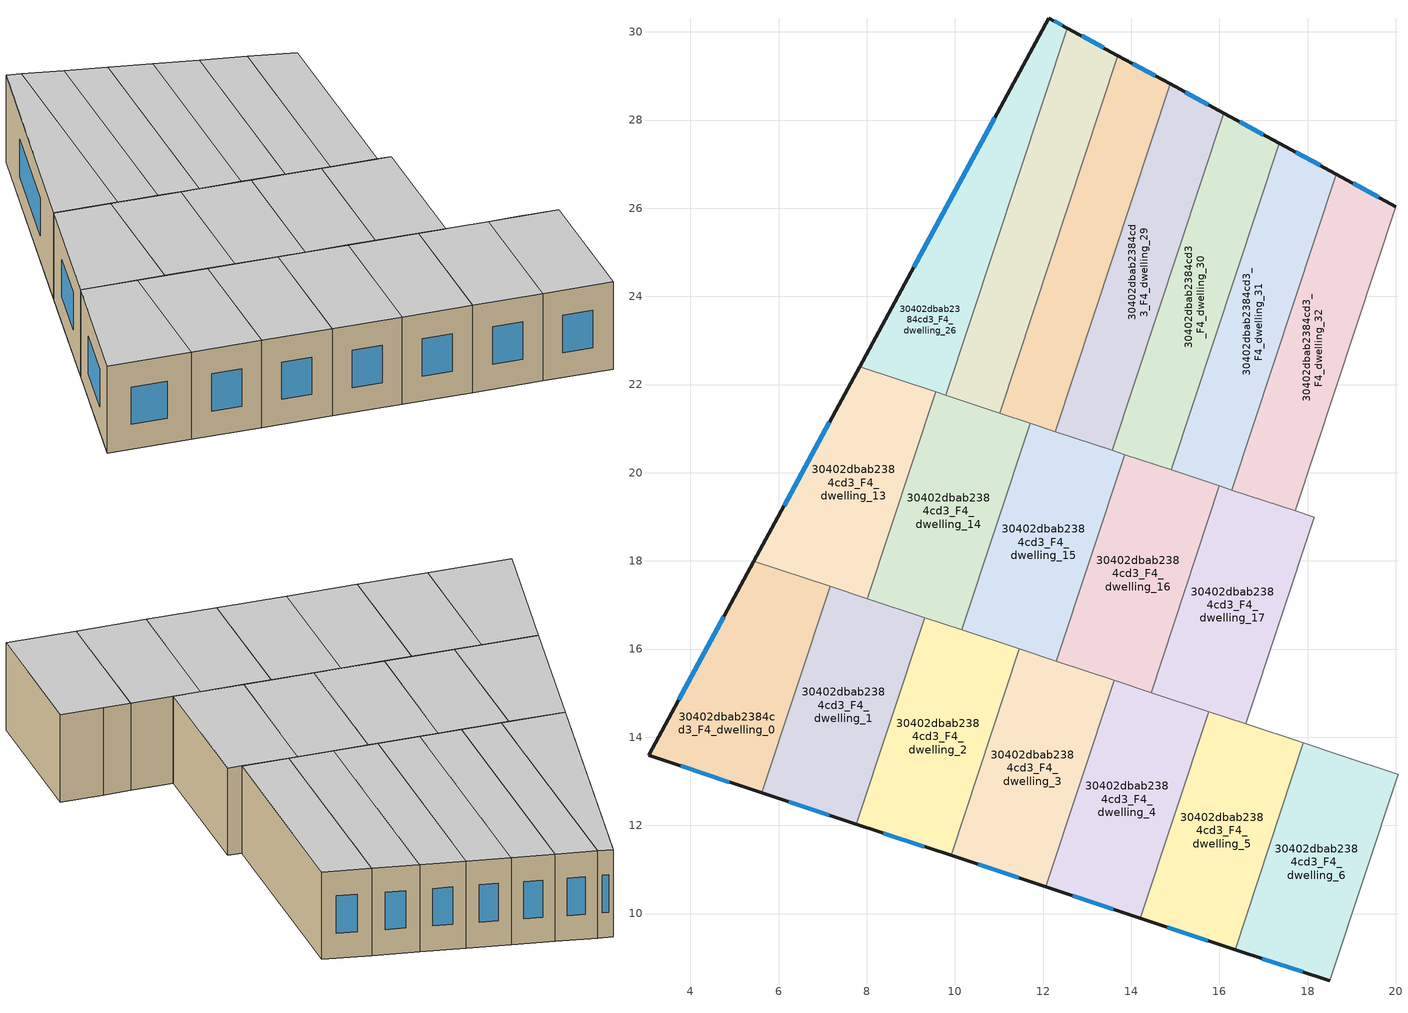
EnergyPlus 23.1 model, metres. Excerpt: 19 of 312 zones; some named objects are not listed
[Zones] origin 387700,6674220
30402dbab2384cd3_F4_dwelling_0
 floor to 30402dbab2384cd3_F3_dwelling_0 (EU_floor_Construction): 7.17,17.42 5.62,12.74 3.05,13.59 5.44,18 z12
 wall outside (EU_wall_Construction): 5.44,18 3.05,13.59 5.62,12.74 z12:15
 wall to 30402dbab2384cd3_F4_dwelling_1 (EU_wall_Construction): 5.62,12.74 7.17,17.42 z12:15
 wall to 30402dbab2384cd3_F4_dwelling_13 (EU_wall_Construction): 7.17,17.42 5.44,18 z12:15
 window (EU_Window_Construction): 4.76,16.74 3.73,14.85 / 3.78,13.35 4.88,12.98 z12.86:14.14
 ceiling to 30402dbab2384cd3_F5_dwelling_0 (EU_floor_Construction): 5.62,12.74 7.17,17.42 5.44,18 3.05,13.59 z15
30402dbab2384cd3_F4_dwelling_1
 floor to 30402dbab2384cd3_F3_dwelling_1 (EU_floor_Construction): 9.32,16.71 7.77,12.03 5.62,12.74 7.17,17.42 z12
 wall outside (EU_wall_Construction): 5.62,12.74 7.77,12.03 z12:15
 wall to 30402dbab2384cd3_F4_dwelling_2 (EU_wall_Construction): 7.77,12.03 9.32,16.71 z12:15
 wall to 30402dbab2384cd3_F4_dwelling_14 (EU_wall_Construction): 9.32,16.71 8.01,17.14 z12:15
 wall to 30402dbab2384cd3_F4_dwelling_13 (EU_wall_Construction): 8.01,17.15 7.17,17.42 z12:15
 window (EU_Window_Construction): 6.23,12.54 7.15,12.23 z12.86:14.14
 ceiling to 30402dbab2384cd3_F5_dwelling_1 (EU_floor_Construction): 7.77,12.03 9.32,16.71 7.17,17.42 5.62,12.74 z15
30402dbab2384cd3_F4_dwelling_13
 floor to 30402dbab2384cd3_F3_dwelling_13 (EU_floor_Construction): 9.56,21.83 8.01,17.14 5.44,18 7.84,22.4 z12
 wall outside (EU_wall_Construction): 7.84,22.4 5.44,18 z12:15
 wall to 30402dbab2384cd3_F4_dwelling_14 (EU_wall_Construction): 8.01,17.14 9.56,21.83 z12:15
 wall to 30402dbab2384cd3_F4_dwelling_26 (EU_wall_Construction): 9.56,21.83 7.84,22.4 z12:15
 window (EU_Window_Construction): 7.15,21.14 6.13,19.25 z12.86:14.14
 ceiling to 30402dbab2384cd3_F5_dwelling_13 (EU_floor_Construction): 8.01,17.14 9.56,21.83 7.84,22.4 5.44,18 z15
30402dbab2384cd3_F4_dwelling_14
 floor to 30402dbab2384cd3_F3_dwelling_14 (EU_floor_Construction): 11.71,21.12 10.16,16.43 8.01,17.14 9.56,21.83 z12
 wall to 30402dbab2384cd3_F4_dwelling_15 (EU_wall_Construction): 10.16,16.43 11.71,21.12 z12:15
 wall to 30402dbab2384cd3_F4_dwelling_27 (EU_wall_Construction): 11.01,21.35 9.79,21.76 z12:15
 wall to 30402dbab2384cd3_F4_dwelling_28 (EU_wall_Construction): 11.71,21.12 11.02,21.35 z12:15
 wall to 30402dbab2384cd3_F4_dwelling_2 (EU_wall_Construction): 9.32,16.71 10.16,16.43 z12:15
 wall to 30402dbab2384cd3_F4_dwelling_26 (EU_wall_Construction): 9.79,21.76 9.56,21.83 z12:15
 ceiling to 30402dbab2384cd3_F5_dwelling_14 (EU_floor_Construction): 10.16,16.43 11.71,21.12 9.56,21.83 8.01,17.14 z15
30402dbab2384cd3_F4_dwelling_15
 floor to 30402dbab2384cd3_F3_dwelling_15 (EU_floor_Construction): 13.85,20.41 12.3,15.72 10.16,16.43 11.71,21.12 z12
 wall to 30402dbab2384cd3_F4_dwelling_16 (EU_wall_Construction): 12.3,15.72 13.85,20.41 z12:15
 wall to 30402dbab2384cd3_F4_dwelling_29 (EU_wall_Construction): 13.57,20.51 12.27,20.93 z12:15
 wall to 30402dbab2384cd3_F4_dwelling_2 (EU_wall_Construction): 10.16,16.43 11.46,16 z12:15
 wall to 30402dbab2384cd3_F4_dwelling_3 (EU_wall_Construction): 11.46,16 12.3,15.72 z12:15
 wall to 30402dbab2384cd3_F4_dwelling_28 (EU_wall_Construction): 12.27,20.93 11.71,21.12 z12:15
 wall to 30402dbab2384cd3_F4_dwelling_30 (EU_wall_Construction): 13.85,20.41 13.57,20.51 z12:15
 ceiling to 30402dbab2384cd3_F5_dwelling_15 (EU_floor_Construction): 12.3,15.72 13.85,20.41 11.71,21.12 10.16,16.43 z15
30402dbab2384cd3_F4_dwelling_16
 floor to 30402dbab2384cd3_F3_dwelling_16 (EU_floor_Construction): 16,19.7 14.45,15.01 12.3,15.72 13.85,20.41 z12
 wall to 30402dbab2384cd3_F4_dwelling_17 (EU_wall_Construction): 14.45,15.01 16,19.7 z12:15
 wall to 30402dbab2384cd3_F4_dwelling_31 (EU_wall_Construction): 16,19.7 14.9,20.06 z12:15
 wall to 30402dbab2384cd3_F4_dwelling_3 (EU_wall_Construction): 12.3,15.72 13.61,15.29 z12:15
 wall to 30402dbab2384cd3_F4_dwelling_30 (EU_wall_Construction): 14.9,20.06 13.85,20.41 z12:15
 wall to 30402dbab2384cd3_F4_dwelling_4 (EU_wall_Construction): 13.61,15.29 14.45,15.01 z12:15
 ceiling to 30402dbab2384cd3_F5_dwelling_16 (EU_floor_Construction): 14.45,15.01 16,19.7 13.85,20.41 12.3,15.72 z15
30402dbab2384cd3_F4_dwelling_17
 floor to 30402dbab2384cd3_F3_dwelling_17 (EU_floor_Construction): 18.15,18.99 16.59,14.3 14.45,15.01 16,19.7 z12
 wall to 30402dbab2384cd3_F4_dwelling_18 (EU_wall_Construction): 16.59,14.3 18.15,18.99 z12:15
 wall to 30402dbab2384cd3_F4_dwelling_32 (EU_wall_Construction): 17.72,19.13 16.28,19.61 z12:15
 wall to 30402dbab2384cd3_F4_dwelling_4 (EU_wall_Construction): 14.45,15.01 15.76,14.58 z12:15
 wall to 30402dbab2384cd3_F4_dwelling_31 (EU_wall_Construction): 16.28,19.61 16,19.7 z12:15
 wall to 30402dbab2384cd3_F4_dwelling_5 (EU_wall_Construction): 15.76,14.58 16.59,14.3 z12:15
 wall to 30402dbab2384cd3_F4_dwelling_33 (EU_wall_Construction): 18.15,18.99 17.72,19.13 z12:15
 ceiling to 30402dbab2384cd3_F5_dwelling_17 (EU_floor_Construction): 16.59,14.3 18.15,18.99 16,19.7 14.45,15.01 z15
30402dbab2384cd3_F4_dwelling_2
 floor to 30402dbab2384cd3_F3_dwelling_2 (EU_floor_Construction): 11.46,16 9.91,11.32 7.77,12.03 9.32,16.71 z12
 wall outside (EU_wall_Construction): 7.77,12.03 9.91,11.32 z12:15
 wall to 30402dbab2384cd3_F4_dwelling_3 (EU_wall_Construction): 9.91,11.32 11.46,16 z12:15
 window (EU_Window_Construction): 8.38,11.82 9.3,11.52 z12.86:14.14
 ceiling to 30402dbab2384cd3_F5_dwelling_2 (EU_floor_Construction): 9.91,11.32 11.46,16 9.32,16.71 7.77,12.03 z15
30402dbab2384cd3_F4_dwelling_26
 floor to 30402dbab2384cd3_F3_dwelling_26 (EU_floor_Construction): 12.55,30.09 9.79,21.76 7.84,22.4 12.13,30.31 z12
 wall outside (EU_wall_Construction): 12.55,30.09 12.13,30.31 7.84,22.4 z12:15
 wall to 30402dbab2384cd3_F4_dwelling_27 (EU_wall_Construction): 9.79,21.76 12.55,30.09 z12:15
 window (EU_Window_Construction): 10.91,28.05 9.06,24.66 / 12.43,30.15 12.25,30.25 z12.86:14.14
 ceiling to 30402dbab2384cd3_F5_dwelling_26 (EU_floor_Construction): 9.79,21.76 12.55,30.09 12.13,30.31 7.84,22.4 z15
30402dbab2384cd3_F4_dwelling_27
 floor to 30402dbab2384cd3_F3_dwelling_27 (EU_floor_Construction): 13.7,29.46 11.02,21.35 9.79,21.76 12.55,30.09 z12
 wall outside (EU_wall_Construction): 13.7,29.46 12.55,30.09 z12:15
 wall to 30402dbab2384cd3_F4_dwelling_28 (EU_wall_Construction): 11.02,21.35 13.7,29.46 z12:15
 window (EU_Window_Construction): 13.37,29.64 12.88,29.91 z12.86:14.14
 ceiling to 30402dbab2384cd3_F5_dwelling_27 (EU_floor_Construction): 11.02,21.35 13.7,29.46 12.55,30.09 9.79,21.76 z15
30402dbab2384cd3_F4_dwelling_28
 floor to 30402dbab2384cd3_F3_dwelling_28 (EU_floor_Construction): 14.88,28.82 12.27,20.93 11.02,21.35 13.7,29.46 z12
 wall outside (EU_wall_Construction): 14.88,28.82 13.7,29.46 z12:15
 wall to 30402dbab2384cd3_F4_dwelling_29 (EU_wall_Construction): 12.27,20.93 14.88,28.82 z12:15
 window (EU_Window_Construction): 14.54,29 14.04,29.28 z12.86:14.14
 ceiling to 30402dbab2384cd3_F5_dwelling_28 (EU_floor_Construction): 12.27,20.93 14.88,28.82 13.7,29.46 11.02,21.35 z15
30402dbab2384cd3_F4_dwelling_29
 floor to 30402dbab2384cd3_F3_dwelling_29 (EU_floor_Construction): 16.1,28.16 13.57,20.51 12.27,20.93 14.88,28.82 z12
 wall outside (EU_wall_Construction): 16.1,28.16 14.88,28.82 z12:15
 wall to 30402dbab2384cd3_F4_dwelling_30 (EU_wall_Construction): 13.57,20.51 16.1,28.16 z12:15
 window (EU_Window_Construction): 15.75,28.35 15.23,28.63 z12.86:14.14
 ceiling to 30402dbab2384cd3_F5_dwelling_29 (EU_floor_Construction): 13.57,20.51 16.1,28.16 14.88,28.82 12.27,20.93 z15
30402dbab2384cd3_F4_dwelling_3
 floor to 30402dbab2384cd3_F3_dwelling_3 (EU_floor_Construction): 13.61,15.29 12.06,10.61 9.91,11.32 11.46,16 z12
 wall outside (EU_wall_Construction): 9.91,11.32 12.06,10.61 z12:15
 wall to 30402dbab2384cd3_F4_dwelling_4 (EU_wall_Construction): 12.06,10.61 13.61,15.29 z12:15
 window (EU_Window_Construction): 10.53,11.11 11.45,10.81 z12.86:14.14
 ceiling to 30402dbab2384cd3_F5_dwelling_3 (EU_floor_Construction): 12.06,10.61 13.61,15.29 11.46,16 9.91,11.32 z15
30402dbab2384cd3_F4_dwelling_30
 floor to 30402dbab2384cd3_F3_dwelling_30 (EU_floor_Construction): 17.36,27.47 14.9,20.06 13.57,20.51 16.1,28.16 z12
 wall outside (EU_wall_Construction): 17.36,27.47 16.1,28.16 z12:15
 wall to 30402dbab2384cd3_F4_dwelling_31 (EU_wall_Construction): 14.9,20.06 17.36,27.47 z12:15
 window (EU_Window_Construction): 17,27.67 16.46,27.96 z12.86:14.14
 ceiling to 30402dbab2384cd3_F5_dwelling_30 (EU_floor_Construction): 14.9,20.06 17.36,27.47 16.1,28.16 13.57,20.51 z15
30402dbab2384cd3_F4_dwelling_31
 floor to 30402dbab2384cd3_F3_dwelling_31 (EU_floor_Construction): 18.66,26.77 16.28,19.61 14.9,20.06 17.36,27.47 z12
 wall outside (EU_wall_Construction): 18.66,26.77 17.36,27.47 z12:15
 wall to 30402dbab2384cd3_F4_dwelling_32 (EU_wall_Construction): 16.28,19.61 18.66,26.77 z12:15
 window (EU_Window_Construction): 18.28,26.97 17.73,27.27 z12.86:14.14
 ceiling to 30402dbab2384cd3_F5_dwelling_31 (EU_floor_Construction): 16.28,19.61 18.66,26.77 17.36,27.47 14.9,20.06 z15
30402dbab2384cd3_F4_dwelling_32
 floor to 30402dbab2384cd3_F3_dwelling_32 (EU_floor_Construction): 20,26.04 17.72,19.13 16.28,19.61 18.66,26.77 z12
 wall outside (EU_wall_Construction): 20,26.04 18.66,26.77 z12:15
 wall to 30402dbab2384cd3_F4_dwelling_33 (EU_wall_Construction): 17.72,19.13 20,26.04 z12:15
 window (EU_Window_Construction): 19.62,26.25 19.04,26.56 z12.86:14.14
 ceiling to 30402dbab2384cd3_F5_dwelling_32 (EU_floor_Construction): 17.72,19.13 20,26.04 18.66,26.77 16.28,19.61 z15
30402dbab2384cd3_F4_dwelling_4
 floor to 30402dbab2384cd3_F3_dwelling_4 (EU_floor_Construction): 15.76,14.58 14.21,9.89 12.06,10.61 13.61,15.29 z12
 wall outside (EU_wall_Construction): 12.06,10.61 14.21,9.89 z12:15
 wall to 30402dbab2384cd3_F4_dwelling_5 (EU_wall_Construction): 14.21,9.89 15.76,14.58 z12:15
 window (EU_Window_Construction): 12.67,10.4 13.59,10.1 z12.86:14.14
 ceiling to 30402dbab2384cd3_F5_dwelling_4 (EU_floor_Construction): 14.21,9.89 15.76,14.58 13.61,15.29 12.06,10.61 z15
30402dbab2384cd3_F4_dwelling_5
 floor to 30402dbab2384cd3_F3_dwelling_5 (EU_floor_Construction): 17.91,13.87 16.35,9.18 14.21,9.89 15.76,14.58 z12
 wall outside (EU_wall_Construction): 14.21,9.89 16.35,9.18 z12:15
 wall to 30402dbab2384cd3_F4_dwelling_6 (EU_wall_Construction): 16.35,9.18 17.91,13.87 z12:15
 wall to 30402dbab2384cd3_F4_dwelling_18 (EU_wall_Construction): 17.91,13.87 16.59,14.3 z12:15
 window (EU_Window_Construction): 14.82,9.69 15.74,9.39 z12.86:14.14
 ceiling to 30402dbab2384cd3_F5_dwelling_5 (EU_floor_Construction): 16.35,9.18 17.91,13.87 15.76,14.58 14.21,9.89 z15
30402dbab2384cd3_F4_dwelling_6
 floor to 30402dbab2384cd3_F3_dwelling_6 (EU_floor_Construction): 20.05,13.16 18.5,8.47 16.35,9.18 17.91,13.87 z12
 wall outside (EU_wall_Construction): 16.35,9.18 18.5,8.47 z12:15
 wall to 30402dbab2384cd3_F4_dwelling_7 (EU_wall_Construction): 18.5,8.47 20.05,13.16 z12:15
 wall to 30402dbab2384cd3_F4_dwelling_19 (EU_wall_Construction): 20.05,13.16 18.74,13.59 z12:15
 wall to 30402dbab2384cd3_F4_dwelling_18 (EU_wall_Construction): 18.74,13.59 17.91,13.87 z12:15
 window (EU_Window_Construction): 16.97,8.98 17.89,8.68 z12.86:14.14
 ceiling to 30402dbab2384cd3_F5_dwelling_6 (EU_floor_Construction): 18.5,8.47 20.05,13.16 17.91,13.87 16.35,9.18 z15
[Building]
EU S2 Campaign: North Axis=0; Terrain=City; Solar Distribution=FullExterior
[Site:Location]
Helsinki-Vantaa.AP: Latitude=60.317; Longitude=24.963; Time Zone=2; Elevation=54.6
[SizingPeriod:WeatherFileDays]
AnnualSizingPeriod: Begin Month=1; Begin Day of Month=1; End Month=12; End Day of Month=31; Day of Week for Start Day=Monday; Use Weather File Daylight Saving Period=No; Use Weather File Rain and Snow Indicators=No
[MATERIAL]
EU_InternalMass_Material: Roughness=MediumRough; Thickness=0.1; Conductivity=1; Density=1800; Specific Heat=900; Thermal Absorptance=0.9; Solar Absorptance=0.7; Visible Absorptance=0.7
[MATERIAL:NOMASS] Roughness=MediumRough; Thermal Absorptance=0.9; Solar Absorptance=0.7; Visible Absorptance=0.7
Name | Thermal Resistance
EU_wall_NoMass | 5.91765
EU_floor_NoMass | 6.2875
[WINDOWMATERIAL:SIMPLEGLAZINGSYSTEM]
EU_Window_SimpleGlazing: UFactor=0.994035; Solar Heat Gain Coefficient=0.7; Visible Transmittance=0.7
[CONSTRUCTION]
EU_wall_Construction: EU_wall_NoMass
EU_floor_Construction: EU_floor_NoMass
EU_Window_Construction: EU_Window_SimpleGlazing
EU_InternalMass_Construction: EU_InternalMass_Material
[ZONE] Type=1; Multiplier=1; Ceiling Height=autocalculate; Floor Area=autocalculate; Part of Total Floor Area=Yes
Name | Volume
30402dbab2384cd3_F4_dwelling_0; 30402dbab2384cd3_F4_dwelling_2; 30402dbab2384cd3_F4_dwelling_31 | 33.4856
30402dbab2384cd3_F4_dwelling_1 | 33.4937
30402dbab2384cd3_F4_dwelling_13; 30402dbab2384cd3_F4_dwelling_3 | 33.4951
30402dbab2384cd3_F4_dwelling_14; 30402dbab2384cd3_F4_dwelling_27 | 33.479
30402dbab2384cd3_F4_dwelling_15 | 33.4915
30402dbab2384cd3_F4_dwelling_16 | 33.4929
30402dbab2384cd3_F4_dwelling_17 | 33.4768
30402dbab2384cd3_F4_dwelling_26; 30402dbab2384cd3_F4_dwelling_32 | 33.4995
30402dbab2384cd3_F4_dwelling_28 | 33.4871
30402dbab2384cd3_F4_dwelling_29 | 33.4834
30402dbab2384cd3_F4_dwelling_30 | 33.5002
30402dbab2384cd3_F4_dwelling_4 | 33.4827
30402dbab2384cd3_F4_dwelling_5 | 33.498
30402dbab2384cd3_F4_dwelling_6 | 33.4841
[INTERNALMASS] Construction=EU_InternalMass_Construction
Name | Zone or ZoneList | Surface Area
30402dbab2384cd3_F4_dwelling_0_EU_InternalMass | 30402dbab2384cd3_F4_dwelling_0 | 11.1619
30402dbab2384cd3_F4_dwelling_1_EU_InternalMass | 30402dbab2384cd3_F4_dwelling_1 | 11.1648
30402dbab2384cd3_F4_dwelling_2_EU_InternalMass | 30402dbab2384cd3_F4_dwelling_2 | 11.1616
30402dbab2384cd3_F4_dwelling_3_EU_InternalMass | 30402dbab2384cd3_F4_dwelling_3 | 11.1653
30402dbab2384cd3_F4_dwelling_4_EU_InternalMass | 30402dbab2384cd3_F4_dwelling_4 | 11.1612
30402dbab2384cd3_F4_dwelling_5_EU_InternalMass | 30402dbab2384cd3_F4_dwelling_5 | 11.1657
30402dbab2384cd3_F4_dwelling_6_EU_InternalMass | 30402dbab2384cd3_F4_dwelling_6 | 11.1614
30402dbab2384cd3_F4_dwelling_13_EU_InternalMass | 30402dbab2384cd3_F4_dwelling_13 | 11.1653
30402dbab2384cd3_F4_dwelling_14_EU_InternalMass | 30402dbab2384cd3_F4_dwelling_14 | 11.1605
30402dbab2384cd3_F4_dwelling_15_EU_InternalMass | 30402dbab2384cd3_F4_dwelling_15 | 11.1641
30402dbab2384cd3_F4_dwelling_16_EU_InternalMass | 30402dbab2384cd3_F4_dwelling_16 | 11.1641
30402dbab2384cd3_F4_dwelling_17_EU_InternalMass | 30402dbab2384cd3_F4_dwelling_17 | 11.1595
30402dbab2384cd3_F4_dwelling_26_EU_InternalMass | 30402dbab2384cd3_F4_dwelling_26 | 11.1666
30402dbab2384cd3_F4_dwelling_27_EU_InternalMass | 30402dbab2384cd3_F4_dwelling_27 | 11.1596
30402dbab2384cd3_F4_dwelling_28_EU_InternalMass | 30402dbab2384cd3_F4_dwelling_28 | 11.1623
30402dbab2384cd3_F4_dwelling_29_EU_InternalMass | 30402dbab2384cd3_F4_dwelling_29 | 11.1614
30402dbab2384cd3_F4_dwelling_30_EU_InternalMass | 30402dbab2384cd3_F4_dwelling_30 | 11.1666
30402dbab2384cd3_F4_dwelling_31_EU_InternalMass | 30402dbab2384cd3_F4_dwelling_31 | 11.162
30402dbab2384cd3_F4_dwelling_32_EU_InternalMass | 30402dbab2384cd3_F4_dwelling_32 | 11.1665
[OTHEREQUIPMENT] Fuel Type=Electricity; Design Level Calculation Method=Watts/Area; Power per Zone Floor Area=1; Fraction Latent=0; Fraction Radiant=0; Fraction Lost=0; Carbon Dioxide Generation Rate=0; EndUse Subcategory=EU_Step8_InternalGains
Name | Zone or ZoneList or Space or SpaceList | Schedule
EU_Step8_InternalGain_30402dbab2384cd3_F4_dwelling_0_f000 | 30402dbab2384cd3_F4_dwelling_0 | EU_Step8_GainSchedule_30402dbab2384cd3_F4_dwelling_0_f000
EU_Step8_InternalGain_30402dbab2384cd3_F4_dwelling_1_f000 | 30402dbab2384cd3_F4_dwelling_1 | EU_Step8_GainSchedule_30402dbab2384cd3_F4_dwelling_1_f000
EU_Step8_InternalGain_30402dbab2384cd3_F4_dwelling_2_f000 | 30402dbab2384cd3_F4_dwelling_2 | EU_Step8_GainSchedule_30402dbab2384cd3_F4_dwelling_2_f000
EU_Step8_InternalGain_30402dbab2384cd3_F4_dwelling_3_f000 | 30402dbab2384cd3_F4_dwelling_3 | EU_Step8_GainSchedule_30402dbab2384cd3_F4_dwelling_3_f000
EU_Step8_InternalGain_30402dbab2384cd3_F4_dwelling_4_f000 | 30402dbab2384cd3_F4_dwelling_4 | EU_Step8_GainSchedule_30402dbab2384cd3_F4_dwelling_4_f000
EU_Step8_InternalGain_30402dbab2384cd3_F4_dwelling_5_f000 | 30402dbab2384cd3_F4_dwelling_5 | EU_Step8_GainSchedule_30402dbab2384cd3_F4_dwelling_5_f000
EU_Step8_InternalGain_30402dbab2384cd3_F4_dwelling_6_f000 | 30402dbab2384cd3_F4_dwelling_6 | EU_Step8_GainSchedule_30402dbab2384cd3_F4_dwelling_6_f000
EU_Step8_InternalGain_30402dbab2384cd3_F4_dwelling_13_f000 | 30402dbab2384cd3_F4_dwelling_13 | EU_Step8_GainSchedule_30402dbab2384cd3_F4_dwelling_13_f000
EU_Step8_InternalGain_30402dbab2384cd3_F4_dwelling_14_f000 | 30402dbab2384cd3_F4_dwelling_14 | EU_Step8_GainSchedule_30402dbab2384cd3_F4_dwelling_14_f000
EU_Step8_InternalGain_30402dbab2384cd3_F4_dwelling_15_f000 | 30402dbab2384cd3_F4_dwelling_15 | EU_Step8_GainSchedule_30402dbab2384cd3_F4_dwelling_15_f000
EU_Step8_InternalGain_30402dbab2384cd3_F4_dwelling_16_f000 | 30402dbab2384cd3_F4_dwelling_16 | EU_Step8_GainSchedule_30402dbab2384cd3_F4_dwelling_16_f000
EU_Step8_InternalGain_30402dbab2384cd3_F4_dwelling_17_f000 | 30402dbab2384cd3_F4_dwelling_17 | EU_Step8_GainSchedule_30402dbab2384cd3_F4_dwelling_17_f000
EU_Step8_InternalGain_30402dbab2384cd3_F4_dwelling_26_f000 | 30402dbab2384cd3_F4_dwelling_26 | EU_Step8_GainSchedule_30402dbab2384cd3_F4_dwelling_26_f000
EU_Step8_InternalGain_30402dbab2384cd3_F4_dwelling_27_f000 | 30402dbab2384cd3_F4_dwelling_27 | EU_Step8_GainSchedule_30402dbab2384cd3_F4_dwelling_27_f000
EU_Step8_InternalGain_30402dbab2384cd3_F4_dwelling_28_f000 | 30402dbab2384cd3_F4_dwelling_28 | EU_Step8_GainSchedule_30402dbab2384cd3_F4_dwelling_28_f000
EU_Step8_InternalGain_30402dbab2384cd3_F4_dwelling_29_f000 | 30402dbab2384cd3_F4_dwelling_29 | EU_Step8_GainSchedule_30402dbab2384cd3_F4_dwelling_29_f000
EU_Step8_InternalGain_30402dbab2384cd3_F4_dwelling_30_f000 | 30402dbab2384cd3_F4_dwelling_30 | EU_Step8_GainSchedule_30402dbab2384cd3_F4_dwelling_30_f000
EU_Step8_InternalGain_30402dbab2384cd3_F4_dwelling_31_f000 | 30402dbab2384cd3_F4_dwelling_31 | EU_Step8_GainSchedule_30402dbab2384cd3_F4_dwelling_31_f000
EU_Step8_InternalGain_30402dbab2384cd3_F4_dwelling_32_f000 | 30402dbab2384cd3_F4_dwelling_32 | EU_Step8_GainSchedule_30402dbab2384cd3_F4_dwelling_32_f000
[ZONEVENTILATION:DESIGNFLOWRATE] Schedule=EU_AlwaysOn; Design Flow Rate Calculation Method=AirChanges/Hour; Air Changes per Hour=0.596421; Ventilation Type=Natural; Fan Pressure Rise=0; Fan Total Efficiency=1; Constant Term Coefficient=1; Temperature Term Coefficient=0; Velocity Term Coefficient=0; Velocity Squared Term Coefficient=0; Minimum Indoor Temperature=-100; Maximum Indoor Temperature=100; Delta Temperature=-100; Minimum Outdoor Temperature=-100; Maximum Outdoor Temperature=100; Maximum Wind Speed=40
Name | Zone or ZoneList or Space or SpaceList
EU_ConstantAir_30402dbab2384cd3_F4_dwelling_0 | 30402dbab2384cd3_F4_dwelling_0
EU_ConstantAir_30402dbab2384cd3_F4_dwelling_1 | 30402dbab2384cd3_F4_dwelling_1
EU_ConstantAir_30402dbab2384cd3_F4_dwelling_2 | 30402dbab2384cd3_F4_dwelling_2
EU_ConstantAir_30402dbab2384cd3_F4_dwelling_3 | 30402dbab2384cd3_F4_dwelling_3
EU_ConstantAir_30402dbab2384cd3_F4_dwelling_4 | 30402dbab2384cd3_F4_dwelling_4
EU_ConstantAir_30402dbab2384cd3_F4_dwelling_5 | 30402dbab2384cd3_F4_dwelling_5
EU_ConstantAir_30402dbab2384cd3_F4_dwelling_6 | 30402dbab2384cd3_F4_dwelling_6
EU_ConstantAir_30402dbab2384cd3_F4_dwelling_13 | 30402dbab2384cd3_F4_dwelling_13
EU_ConstantAir_30402dbab2384cd3_F4_dwelling_14 | 30402dbab2384cd3_F4_dwelling_14
EU_ConstantAir_30402dbab2384cd3_F4_dwelling_15 | 30402dbab2384cd3_F4_dwelling_15
EU_ConstantAir_30402dbab2384cd3_F4_dwelling_16 | 30402dbab2384cd3_F4_dwelling_16
EU_ConstantAir_30402dbab2384cd3_F4_dwelling_17 | 30402dbab2384cd3_F4_dwelling_17
EU_ConstantAir_30402dbab2384cd3_F4_dwelling_26 | 30402dbab2384cd3_F4_dwelling_26
EU_ConstantAir_30402dbab2384cd3_F4_dwelling_27 | 30402dbab2384cd3_F4_dwelling_27
EU_ConstantAir_30402dbab2384cd3_F4_dwelling_28 | 30402dbab2384cd3_F4_dwelling_28
EU_ConstantAir_30402dbab2384cd3_F4_dwelling_29 | 30402dbab2384cd3_F4_dwelling_29
EU_ConstantAir_30402dbab2384cd3_F4_dwelling_30 | 30402dbab2384cd3_F4_dwelling_30
EU_ConstantAir_30402dbab2384cd3_F4_dwelling_31 | 30402dbab2384cd3_F4_dwelling_31
EU_ConstantAir_30402dbab2384cd3_F4_dwelling_32 | 30402dbab2384cd3_F4_dwelling_32
[HVACTEMPLATE:ZONE:IDEALLOADSAIRSYSTEM] System Availability Schedule=EU_AlwaysOn; Maximum Heating Supply Air Temperature=50; Minimum Cooling Supply Air Temperature=13; Maximum Heating Supply Air Humidity Ratio=0.0156; Minimum Cooling Supply Air Humidity Ratio=0.0077; Heating Limit=NoLimit; Cooling Limit=NoLimit; Heating Availability Schedule=EU_AlwaysOn; Cooling Availability Schedule=EU_CoolingOff; Dehumidification Control Type=ConstantSensibleHeatRatio; Cooling Sensible Heat Ratio=0.7; Dehumidification Setpoint=60; Humidification Control Type=None; Humidification Setpoint=30; Outdoor Air Method=None; Outdoor Air Flow Rate per Person=0.00944; Outdoor Air Flow Rate per Zone Floor Area=0; Outdoor Air Flow Rate per Zone=0; Demand Controlled Ventilation Type=None; Outdoor Air Economizer Type=NoEconomizer; Heat Recovery Type=None; Sensible Heat Recovery Effectiveness=0.7; Latent Heat Recovery Effectiveness=0.65
Name | Template Thermostat
30402dbab2384cd3_F4_dwelling_0 | EU_HeatOnly_30402dbab2384cd3_F4_dwelling_0
30402dbab2384cd3_F4_dwelling_1 | EU_HeatOnly_30402dbab2384cd3_F4_dwelling_1
30402dbab2384cd3_F4_dwelling_2 | EU_HeatOnly_30402dbab2384cd3_F4_dwelling_2
30402dbab2384cd3_F4_dwelling_3 | EU_HeatOnly_30402dbab2384cd3_F4_dwelling_3
30402dbab2384cd3_F4_dwelling_4 | EU_HeatOnly_30402dbab2384cd3_F4_dwelling_4
30402dbab2384cd3_F4_dwelling_5 | EU_HeatOnly_30402dbab2384cd3_F4_dwelling_5
30402dbab2384cd3_F4_dwelling_6 | EU_HeatOnly_30402dbab2384cd3_F4_dwelling_6
30402dbab2384cd3_F4_dwelling_13 | EU_HeatOnly_30402dbab2384cd3_F4_dwelling_13
30402dbab2384cd3_F4_dwelling_14 | EU_HeatOnly_30402dbab2384cd3_F4_dwelling_14
30402dbab2384cd3_F4_dwelling_15 | EU_HeatOnly_30402dbab2384cd3_F4_dwelling_15
30402dbab2384cd3_F4_dwelling_16 | EU_HeatOnly_30402dbab2384cd3_F4_dwelling_16
30402dbab2384cd3_F4_dwelling_17 | EU_HeatOnly_30402dbab2384cd3_F4_dwelling_17
30402dbab2384cd3_F4_dwelling_26 | EU_HeatOnly_30402dbab2384cd3_F4_dwelling_26
30402dbab2384cd3_F4_dwelling_27 | EU_HeatOnly_30402dbab2384cd3_F4_dwelling_27
30402dbab2384cd3_F4_dwelling_28 | EU_HeatOnly_30402dbab2384cd3_F4_dwelling_28
30402dbab2384cd3_F4_dwelling_29 | EU_HeatOnly_30402dbab2384cd3_F4_dwelling_29
30402dbab2384cd3_F4_dwelling_30 | EU_HeatOnly_30402dbab2384cd3_F4_dwelling_30
30402dbab2384cd3_F4_dwelling_31 | EU_HeatOnly_30402dbab2384cd3_F4_dwelling_31
30402dbab2384cd3_F4_dwelling_32 | EU_HeatOnly_30402dbab2384cd3_F4_dwelling_32
[SIZING:ZONE] Zone Cooling Design Supply Air Temperature Input Method=SupplyAirTemperature; Zone Cooling Design Supply Air Temperature=13; Zone Heating Design Supply Air Temperature Input Method=SupplyAirTemperature; Zone Heating Design Supply Air Temperature=50; Zone Cooling Design Supply Air Humidity Ratio=0.008; Zone Heating Design Supply Air Humidity Ratio=0.008; Cooling Design Air Flow Method=DesignDay; Cooling Design Air Flow Rate=0; Cooling Minimum Air Flow per Zone Floor Area=0.000762; Cooling Minimum Air Flow=0; Cooling Minimum Air Flow Fraction=0.2; Heating Design Air Flow Method=DesignDay; Heating Design Air Flow Rate=0; Heating Maximum Air Flow per Zone Floor Area=0.002032; Heating Maximum Air Flow=0.141576; Heating Maximum Air Flow Fraction=0.3; Account for Dedicated Outdoor Air System=No; Dedicated Outdoor Air System Control Strategy=NeutralSupplyAir; Dedicated Outdoor Air Low Setpoint Temperature for Design=autosize; Dedicated Outdoor Air High Setpoint Temperature for Design=autosize; Zone Load Sizing Method=Sensible Load Only No Latent Load; Zone Latent Cooling Design Supply Air Humidity Ratio Input Method=HumidityRatioDifference; Zone Cooling Design Supply Air Humidity Ratio Difference=0.005; Zone Latent Heating Design Supply Air Humidity Ratio Input Method=HumidityRatioDifference; Zone Humidification Design Supply Air Humidity Ratio Difference=0.005
30402dbab2384cd3_F4_dwelling_0; 30402dbab2384cd3_F4_dwelling_1; 30402dbab2384cd3_F4_dwelling_2; 30402dbab2384cd3_F4_dwelling_3; 30402dbab2384cd3_F4_dwelling_4; 30402dbab2384cd3_F4_dwelling_5; 30402dbab2384cd3_F4_dwelling_6; 30402dbab2384cd3_F4_dwelling_13; 30402dbab2384cd3_F4_dwelling_14; 30402dbab2384cd3_F4_dwelling_15; 30402dbab2384cd3_F4_dwelling_16; 30402dbab2384cd3_F4_dwelling_17; 30402dbab2384cd3_F4_dwelling_26; 30402dbab2384cd3_F4_dwelling_27; 30402dbab2384cd3_F4_dwelling_28; 30402dbab2384cd3_F4_dwelling_29; 30402dbab2384cd3_F4_dwelling_30; 30402dbab2384cd3_F4_dwelling_31; 30402dbab2384cd3_F4_dwelling_32
[SCHEDULE:CONSTANT]
Name | Hourly Value
EU_AlwaysOn | 1
EU_CoolingOff | 0
[SCHEDULE:FILE] Column Number=1; Rows to Skip at Top=0; Number of Hours of Data=8760; Column Separator=Comma; Interpolate to Timestep=No; Minutes per Item=60; Adjust Schedule for Daylight Savings=Yes
Name | File
EU_Step8_GainSchedule_30402dbab2384cd3_F4_dwelling_0_f000 | ../../schedules/30402dbab2384cd3/30402dbab2384cd3_F4_dwelling_0_f000_gain.csv
EU_Step8_GainSchedule_30402dbab2384cd3_F4_dwelling_1_f000 | ../../schedules/30402dbab2384cd3/30402dbab2384cd3_F4_dwelling_1_f000_gain.csv
EU_Step8_GainSchedule_30402dbab2384cd3_F4_dwelling_2_f000 | ../../schedules/30402dbab2384cd3/30402dbab2384cd3_F4_dwelling_2_f000_gain.csv
EU_Step8_GainSchedule_30402dbab2384cd3_F4_dwelling_3_f000 | ../../schedules/30402dbab2384cd3/30402dbab2384cd3_F4_dwelling_3_f000_gain.csv
EU_Step8_GainSchedule_30402dbab2384cd3_F4_dwelling_4_f000 | ../../schedules/30402dbab2384cd3/30402dbab2384cd3_F4_dwelling_4_f000_gain.csv
EU_Step8_GainSchedule_30402dbab2384cd3_F4_dwelling_5_f000 | ../../schedules/30402dbab2384cd3/30402dbab2384cd3_F4_dwelling_5_f000_gain.csv
EU_Step8_GainSchedule_30402dbab2384cd3_F4_dwelling_6_f000 | ../../schedules/30402dbab2384cd3/30402dbab2384cd3_F4_dwelling_6_f000_gain.csv
EU_Step8_GainSchedule_30402dbab2384cd3_F4_dwelling_13_f000 | ../../schedules/30402dbab2384cd3/30402dbab2384cd3_F4_dwelling_13_f000_gain.csv
EU_Step8_GainSchedule_30402dbab2384cd3_F4_dwelling_14_f000 | ../../schedules/30402dbab2384cd3/30402dbab2384cd3_F4_dwelling_14_f000_gain.csv
EU_Step8_GainSchedule_30402dbab2384cd3_F4_dwelling_15_f000 | ../../schedules/30402dbab2384cd3/30402dbab2384cd3_F4_dwelling_15_f000_gain.csv
EU_Step8_GainSchedule_30402dbab2384cd3_F4_dwelling_16_f000 | ../../schedules/30402dbab2384cd3/30402dbab2384cd3_F4_dwelling_16_f000_gain.csv
EU_Step8_GainSchedule_30402dbab2384cd3_F4_dwelling_17_f000 | ../../schedules/30402dbab2384cd3/30402dbab2384cd3_F4_dwelling_17_f000_gain.csv
EU_Step8_GainSchedule_30402dbab2384cd3_F4_dwelling_26_f000 | ../../schedules/30402dbab2384cd3/30402dbab2384cd3_F4_dwelling_26_f000_gain.csv
EU_Step8_GainSchedule_30402dbab2384cd3_F4_dwelling_27_f000 | ../../schedules/30402dbab2384cd3/30402dbab2384cd3_F4_dwelling_27_f000_gain.csv
EU_Step8_GainSchedule_30402dbab2384cd3_F4_dwelling_28_f000 | ../../schedules/30402dbab2384cd3/30402dbab2384cd3_F4_dwelling_28_f000_gain.csv
EU_Step8_GainSchedule_30402dbab2384cd3_F4_dwelling_29_f000 | ../../schedules/30402dbab2384cd3/30402dbab2384cd3_F4_dwelling_29_f000_gain.csv
EU_Step8_GainSchedule_30402dbab2384cd3_F4_dwelling_30_f000 | ../../schedules/30402dbab2384cd3/30402dbab2384cd3_F4_dwelling_30_f000_gain.csv
EU_Step8_GainSchedule_30402dbab2384cd3_F4_dwelling_31_f000 | ../../schedules/30402dbab2384cd3/30402dbab2384cd3_F4_dwelling_31_f000_gain.csv
EU_Step8_GainSchedule_30402dbab2384cd3_F4_dwelling_32_f000 | ../../schedules/30402dbab2384cd3/30402dbab2384cd3_F4_dwelling_32_f000_gain.csv
